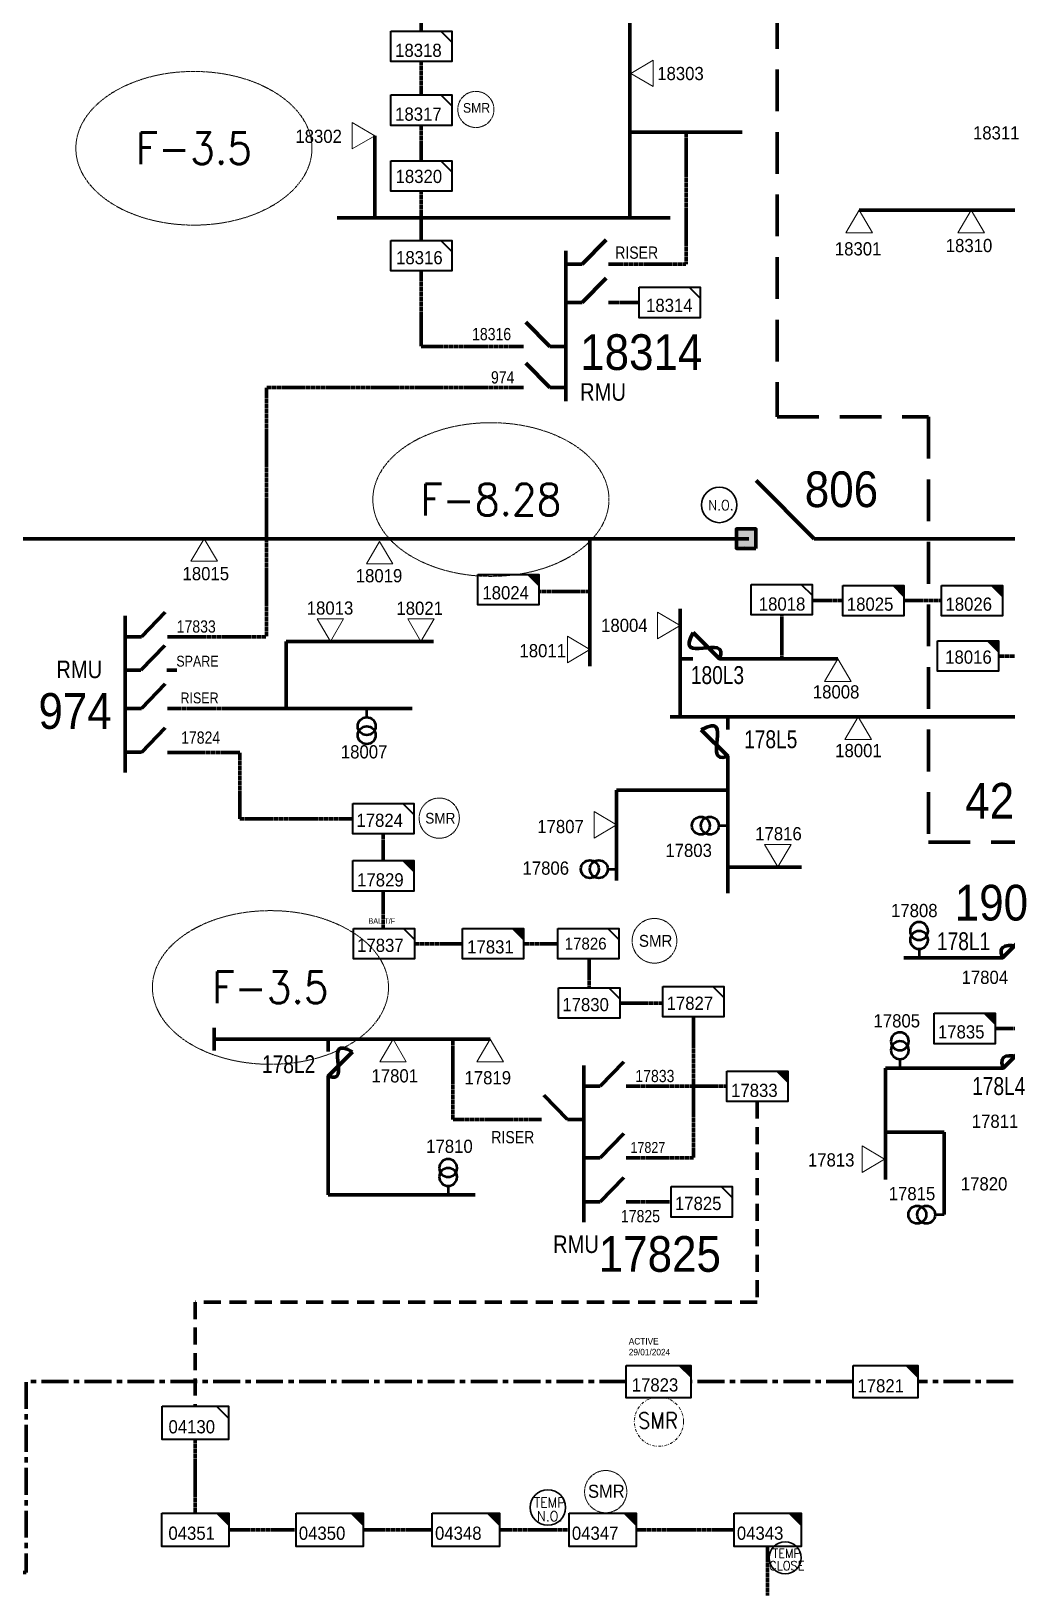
# Model space of a CAD drawing. Header units: metres. Extents: x 65984 to 144644, y -19036 to 23726.
# Drawn here: x 119190.9 to 119463.8, y 21508 to 21943.9 of the extents above; entities that cross this region are included whole.
import ezdxf
from ezdxf.enums import TextEntityAlignment as Align

# ---------------------------------------------------------------- set-up
doc = ezdxf.new("R2010")
doc.units = ezdxf.units.M
doc.header["$MEASUREMENT"] = 0
for name, pattern in [('( Center )', [2, 1.25, -0.25, 0.25, -0.25]), ('DGN Style 3', [0.013877, 0, -0.013877]), ('DGN Style 4', [1.6, 0.8, -0.4, 0, -0.4]), ('HIDDEN2', [2381.25, 1587.5, -793.75])]:
    doc.linetypes.add(name, pattern=pattern)
doc.layers.get('0').update_dxf_attribs({"color": 95, "lineweight": 40})
for name, color, linetype, lineweight in [('ABS', 7, 'Continuous', 40), ('ABS NUMBER', 112, 'Continuous', 30), ('d_eos', 111, 'Continuous', 40), ('d_eos no', 121, 'Continuous', 40), ('d_fco', 5, 'Continuous', 40), ('d_fco text', 95, 'Continuous', 40), ('d_oh branch', 94, 'Continuous', 40), ('d_switch', 95, 'Continuous', 40), ('d_tf', 1, 'Continuous', 40), ('d_tf no', 6, 'Continuous', 40), ('d_tf_200', 1, 'Continuous', 40), ('d_ug cable', 95, 'Continuous', 40), ('d_ug main line', 95, 'Continuous', 40), ('d_unit sub', 7, 'Continuous', 40), ('FDR  1  05', 172, 'Continuous', 40), ('FDR  1  16', 234, 'Continuous', 40), ('fedr no', 95, 'Continuous', 40), ('Level 37', 7, 'Continuous', 0), ('O H MAIN FEEDER', 4, 'Continuous', 100), ('SW N O', 114, 'Continuous', 30)]:
    doc.layers.add(name, color=color, linetype=linetype, lineweight=lineweight)
doc.styles.add('NASKHF', font='naskhf.shx', dxfattribs={"height": 8})
doc.styles.add('Style-Arial', font='arial.ttf')
doc.styles.add('Style-ENGINEERING', font='ENGINEERING.shx')
doc.styles.add('Style-msdefault', font='msdefault.shx')
doc.styles.add('Style-simplex', font='simplex.shx')
doc.styles.add('Style-STANDARD', font='STANDARD.shx')

# ---------------------------------------------------------------- blocks, each defined once
blk = doc.blocks.new('TF_8')
at = {"color": 0, "linetype": 'ByBlock', "lineweight": -2}
blk.add_line((6.3, 4.95), (9.9, 1.35), dxfattribs=at)
blk.add_3dface([(-10.1, 4.95), (9.9, 4.95), (9.9, -5.05), (-10.1, -5.05)], dxfattribs=at)
blk = doc.blocks.new('TFU_51')
at = {"layer": 'd_tf_200', "color": 21, "linetype": 'Continuous', "lineweight": 53}
blk.add_line((0, 10), (0, 0), dxfattribs=at)
for centre in [(0, 30), (0, 20)]:
    blk.add_circle(centre, 10, dxfattribs=at)
blk = doc.blocks.new('TFU_19')
at = {"layer": 'd_tf_200', "color": 3, "linetype": 'Continuous', "lineweight": 53}
blk.add_line((0, 10), (0, 0), dxfattribs=at)
for centre in [(0, 30), (0, 20)]:
    blk.add_circle(centre, 10, dxfattribs=at)
blk = doc.blocks.new('TFU_52')
at = {"layer": 'd_tf_200', "color": 111, "linetype": 'Continuous', "lineweight": 53}
blk.add_line((0, 10), (0, 0), dxfattribs=at)
at = {"layer": 'd_tf_200', "color": 111, "linetype": 'Continuous', "lineweight": 53, "extrusion": (0, 0, -1)}
for centre in [(0, 30), (0, 20)]:
    blk.add_circle(centre, 10, dxfattribs=at)
blk = doc.blocks.new('exist.us-1000kva')
at = {"color": 0, "linetype": 'ByBlock', "lineweight": -2, "flags": 128}
blk.add_lwpolyline([(39.99, 12.92), (32.8, 20), (40, 20)], close=True, dxfattribs=at)
at = {"color": 0, "linetype": 'ByBlock', "lineweight": -2, "extrusion": (0, 0, -1)}
blk.add_solid([(-39.99, 12.92), (-32.8, 20), (-40, 20)], dxfattribs=at)
at = {"color": 0, "linetype": 'ByBlock', "lineweight": -2, "xscale": 2, "yscale": 2}
blk.add_blockref('TF_8', (20.2, 10.1), dxfattribs=at)
blk = doc.blocks.new('*U768')
at = {"layer": 'd_fco', "color": 21, "linetype": 'Continuous', "lineweight": 100}
blk.add_line((-4.6, 4.21), (-10.13, 4.21), dxfattribs=at)
at = {"layer": 'd_fco', "color": 21, "linetype": 'Continuous', "lineweight": 100, "extrusion": (0, 0, -1), "flags": 128}
blk.add_lwpolyline([(-13.02, 4.21), (-7.07, 4.21), (4.4, -7.26)], dxfattribs=at)
at = {"layer": 'd_fco', "color": 21, "linetype": 'Continuous', "lineweight": 100}
blk.add_open_spline([(-4.4, -7.26), (-13, 7.69), (11.58, -7.67), (7.07, 4.21)], degree=3, dxfattribs=at)
blk = doc.blocks.new('*U769')
at = {"layer": 'd_fco', "color": 111, "linetype": 'Continuous', "lineweight": 100}
blk.add_line((-4.6, 4.21), (-10.13, 4.21), dxfattribs=at)
at = {"layer": 'd_fco', "color": 111, "linetype": 'Continuous', "lineweight": 100, "extrusion": (0, 0, -1), "flags": 128}
blk.add_lwpolyline([(-13.02, 4.21), (-7.07, 4.21), (4.4, -7.26)], dxfattribs=at)
at = {"layer": 'd_fco', "color": 111, "linetype": 'Continuous', "lineweight": 100}
blk.add_open_spline([(-4.4, -7.26), (-13, 7.69), (11.58, -7.67), (7.07, 4.21)], degree=3, dxfattribs=at)
blk = doc.blocks.new('*U706')
at = {"layer": 'd_fco', "color": 3, "linetype": 'Continuous', "lineweight": 100}
blk.add_line((-4.6, 4.21), (-10.13, 4.21), dxfattribs=at)
at = {"layer": 'd_fco', "color": 3, "linetype": 'Continuous', "lineweight": 100, "flags": 128}
blk.add_lwpolyline([(13.02, 4.21), (7.07, 4.21), (-4.4, -7.26)], dxfattribs=at)
at = {"layer": 'd_fco', "color": 3, "linetype": 'Continuous', "lineweight": 100}
blk.add_open_spline([(-4.4, -7.26), (-13, 7.69), (11.58, -7.67), (7.07, 4.21)], degree=3, dxfattribs=at)
blk = doc.blocks.new('ABS2_1_1')
at = {"color": 0, "linetype": 'ByBlock', "lineweight": -2, "ltscale": 500}
for q in [(-29900, 43500), (0, 0)]:
    blk.add_line((0, 13600), q, dxfattribs=at)
at = {"color": 0, "linetype": 'ByBlock', "lineweight": -2, "ltscale": 500, "flags": 128}
for points in [[(5000, 43600), (-5000, 43600), (-5000, 53600), (5000, 53600)], [(3791, 49653), (3791, 49653), (3791, 49653)]]:
    blk.add_lwpolyline(points, close=True, dxfattribs=at)
at = {"color": 0, "linetype": 'ByBlock', "lineweight": -2, "ltscale": 500}
for points in [[(5000, 43600), (-5000, 43600), (5000, 53600), (-5000, 53600)], [(3791, 49653), (3791, 49653), (3791, 49653)]]:
    blk.add_solid(points, dxfattribs=at)
blk = doc.blocks.new('*U965')
at = {"layer": 'SW N O', "color": 3, "ltscale": 0.426762}
blk.add_circle((0, 0), 16.8, dxfattribs=at)
at = {"layer": 'SW N O', "color": 3, "style": 'Style-STANDARD'}
blk.add_text('N.O.', height=9.6, dxfattribs=at).set_placement((1.7, -0.2), align=Align.MIDDLE_CENTER)
blk = doc.blocks.new('*U1767')
at = {"layer": 'FDR  1  05', "color": 2, "linetype": 'Continuous', "lineweight": 40, "flags": 128}
blk.add_lwpolyline([(8.53, 4.26), (8.53, 1.19), (5.45, 4.26)], dxfattribs=at)
blk.add_lwpolyline([(5.45, 4.26), (8.53, 4.26), (8.53, 1.19)], close=True, dxfattribs=at)
at = {"layer": 'FDR  1  05', "color": 2, "linetype": 'Continuous', "lineweight": 40, "xscale": 0.8535245333131425, "yscale": 0.8535245333131425, "zscale": 0.4267622666565712, "rotation": 359.9999999999999}
blk.add_blockref('TF_8', (0.08, 0.04), dxfattribs=at)
blk = doc.blocks.new('TRA1_266')
at = {"layer": 'd_tf', "color": 21, "linetype": 'Continuous', "lineweight": 0, "ltscale": 0.000236361, "flags": 128}
blk.add_lwpolyline([(10, -17), (0, 0), (-10, -17)], close=True, dxfattribs=at)
blk = doc.blocks.new('TRA1_265')
at = {"layer": 'd_tf', "color": 21, "linetype": 'Continuous', "lineweight": 0, "ltscale": 0.000236361, "xscale": 1.000046566207833, "yscale": 1.000046566207833, "zscale": 1.000046566207833, "rotation": 180}
blk.add_blockref('TRA1_266', (0, 0), dxfattribs=at)
blk = doc.blocks.new('TRA1_268')
at = {"layer": 'd_tf', "color": 111, "linetype": 'Continuous', "lineweight": 0, "ltscale": 0.000236361, "flags": 128}
blk.add_lwpolyline([(10, -17), (0, 0), (-10, -17)], close=True, dxfattribs=at)
blk = doc.blocks.new('TRA1_267')
at = {"layer": 'd_tf', "color": 111, "linetype": 'Continuous', "lineweight": 0, "ltscale": 0.000236361, "xscale": 1.000046566207833, "yscale": 1.000046566207833, "zscale": 1.000046566207833, "rotation": 180}
blk.add_blockref('TRA1_268', (0, 0), dxfattribs=at)
blk = doc.blocks.new('TRA1_270')
at = {"layer": 'd_tf', "color": 17, "linetype": 'Continuous', "lineweight": 0, "ltscale": 0.000236361, "flags": 128}
blk.add_lwpolyline([(10, -17), (0, 0), (-10, -17)], close=True, dxfattribs=at)
blk = doc.blocks.new('TRA1_269')
at = {"layer": 'd_tf', "color": 17, "linetype": 'Continuous', "lineweight": 0, "ltscale": 0.000236361, "xscale": 1.000046566207833, "yscale": 1.000046566207833, "zscale": 1.000046566207833, "rotation": 180}
blk.add_blockref('TRA1_270', (0, 0), dxfattribs=at)
blk = doc.blocks.new('TRA1_272')
at = {"layer": 'd_tf', "color": 3, "linetype": 'Continuous', "lineweight": 0, "ltscale": 0.000236361, "extrusion": (0, 0, -1), "flags": 128}
blk.add_lwpolyline([(-10, -17), (0, 0), (10, -17)], close=True, dxfattribs=at)
blk = doc.blocks.new('TRA1_271')
at = {"layer": 'd_tf', "color": 3, "linetype": 'Continuous', "lineweight": 0, "ltscale": 0.000236361, "xscale": 1.000046566207833, "yscale": 1.000046566207833, "zscale": 1.000046566207833, "rotation": 180}
blk.add_blockref('TRA1_272', (0, 0), dxfattribs=at)
blk = doc.blocks.new('*U2069')
at = {"layer": 'FDR  1  05', "color": 21, "linetype": 'Continuous', "lineweight": 40, "flags": 128}
blk.add_lwpolyline([(8.53, 4.26), (8.53, 1.19), (5.45, 4.26)], dxfattribs=at)
blk.add_lwpolyline([(5.45, 4.26), (8.53, 4.26), (8.53, 1.19)], close=True, dxfattribs=at)
at = {"layer": 'FDR  1  05', "color": 21, "linetype": 'Continuous', "lineweight": 40, "xscale": 0.8535245333131425, "yscale": 0.8535245333131425, "zscale": 0.4267622666565712, "rotation": 359.9999999999999}
blk.add_blockref('TF_8', (0.08, 0.04), dxfattribs=at)
blk = doc.blocks.new('*U3596')
at = {"layer": 'SW N O', "color": 1, "ltscale": 0.426762}
blk.add_circle((0, 0), 16.8, dxfattribs=at)
at = {"layer": 'SW N O', "color": 1, "insert": (1.7, -1.8), "char_height": 9.6, "attachment_point": 5, "line_spacing_factor": 0.812622, "style": 'Style-STANDARD'}
blk.add_mtext('TEMP\\PCLOSE', dxfattribs=at)
blk = doc.blocks.new('*U3597')
at = {"layer": 'SW N O', "color": 3, "ltscale": 0.426762}
blk.add_circle((0, 0), 16.8, dxfattribs=at)
at = {"layer": 'SW N O', "color": 3, "insert": (1.7, -1.8), "char_height": 9.6, "attachment_point": 5, "line_spacing_factor": 0.812622, "style": 'Style-STANDARD'}
blk.add_mtext('TEMP\\PN.O.', dxfattribs=at)

msp = doc.modelspace()

# ---------------------------------------------------------------- linework, layer by layer
at = {"layer": 'd_eos', "color": 7, "linetype": 'Continuous', "lineweight": 211, "ltscale": 0.625574}
for p, q in [((119345.08, 21878.62), (119351.74, 21885.48)), ((119340.53, 21840.32), (119340.53, 21882.38)), ((119340.53, 21878.62), (119345.08, 21878.62)), ((119352.38, 21878.62), (119355.15, 21878.62)), ((119345.08, 21867.92), (119351.74, 21874.78)), ((119340.53, 21867.92), (119345.08, 21867.92)), ((119352.38, 21867.92), (119355.15, 21867.92)), ((119335.97, 21855.61), (119329.31, 21862.48)), ((119328.67, 21855.61), (119325.91, 21855.61)), ((119340.53, 21855.62), (119335.97, 21855.62)), ((119335.97, 21844.11), (119329.31, 21850.98)), ((119328.68, 21844.11), (119325.91, 21844.11)), ((119340.53, 21844.11), (119335.97, 21844.11)), ((119217.22, 21736.43), (119217.22, 21780.27)), ((119221.77, 21774.4), (119228.43, 21781.27)), ((119217.22, 21774.4), (119221.77, 21774.4)), ((119221.63, 21765.08), (119228.29, 21771.94)), ((119229.07, 21774.4), (119231.84, 21774.4)), ((119217.08, 21765.08), (119221.63, 21765.08)), ((119228.93, 21765.08), (119231.7, 21765.08)), ((119221.77, 21754.38), (119228.43, 21761.24)), ((119217.22, 21754.38), (119221.77, 21754.38)), ((119231.83, 21754.38), (119229.06, 21754.38)), ((119221.77, 21742.07), (119228.43, 21748.94)), ((119217.22, 21742.08), (119221.77, 21742.08)), ((119229.07, 21742.07), (119231.84, 21742.07)), ((119345.51, 21610.65), (119345.51, 21654.49)), ((119350.07, 21648.62), (119356.73, 21655.49)), ((119340.96, 21639.3), (119334.3, 21646.16)), ((119345.51, 21648.62), (119350.07, 21648.62)), ((119357.37, 21648.62), (119360.13, 21648.62)), ((119333.66, 21639.3), (119330.89, 21639.3)), ((119345.51, 21639.3), (119340.96, 21639.3)), ((119350.07, 21628.6), (119356.73, 21635.46)), ((119345.51, 21628.6), (119350.07, 21628.6)), ((119360.13, 21628.6), (119357.36, 21628.6)), ((119350.07, 21616.29), (119356.73, 21623.15)), ((119345.51, 21616.3), (119350.07, 21616.3)), ((119357.37, 21616.29), (119360.13, 21616.29))]:
    msp.add_line(p, q, dxfattribs=at)
at = {"layer": 'd_oh branch', "color": 21, "linetype": 'Continuous', "lineweight": 100}
for p, q in [((119358.42, 21974.08), (119358.42, 21891.63)), ((119287.04, 21914.6), (119287.04, 21891.63)), ((119389.84, 21915.58), (119358.42, 21915.58)), ((119276.49, 21891.63), (119369.69, 21891.63)), ((119262.25, 21773.11), (119303.43, 21773.11)), ((119262.25, 21754.38), (119262.25, 21773.11)), ((119244.72, 21754.38), (119297.53, 21754.38)), ((119242.09, 21658.61), (119242.09, 21664.95)), ((119242.09, 21661.78), (119319.32, 21661.78)), ((119274, 21648.76), (119274, 21618.26)), ((119274, 21618.26), (119315.12, 21618.26))]:
    msp.add_line(p, q, dxfattribs=at)
at = {"layer": 'd_oh branch', "color": 111, "linetype": 'Continuous', "lineweight": 100}
for p, q in [((119453.84, 21893.73), (119422.54, 21893.73)), ((119453.84, 21893.73), (119474.84, 21893.73)), ((119372.44, 21782.27), (119372.44, 21752.04)), ((119386.76, 21768.22), (119416.55, 21768.22)), ((119369.63, 21752.04), (119474.84, 21752.04)), ((119385.76, 21739.92), (119385.76, 21702.71)), ((119354.7, 21731.46), (119385.76, 21731.46)), ((119354.7, 21731.46), (119354.7, 21706.24)), ((119406.44, 21709.98), (119385.76, 21709.98))]:
    msp.add_line(p, q, dxfattribs=at)
at = {"layer": 'd_oh branch', "color": 17, "linetype": 'Continuous', "lineweight": 100}
msp.add_line((119347.23, 21766.18), (119347.23, 21802), dxfattribs=at)
at = {"layer": 'd_oh branch', "color": 3, "linetype": 'Continuous', "lineweight": 100}
for p, q in [((119435.03, 21684.57), (119461.16, 21684.57)), ((119429.92, 21653.72), (119458.64, 21653.72)), ((119429.92, 21622.56), (119429.92, 21653.72)), ((119429.92, 21635.77), (119446.29, 21635.77)), ((119446.29, 21612.71), (119446.29, 21635.77))]:
    msp.add_line(p, q, dxfattribs=at)
at = {"layer": 'd_ug cable', "color": 21, "linetype": 'DGN Style 3', "lineweight": 100}
for p, q in [((119300.06, 21943.86), (119300.06, 21954.1)), ((119300.06, 21926.01), (119300.06, 21935.33)), ((119300.06, 21907.62), (119300.06, 21917.48)), ((119300.06, 21885.3), (119300.06, 21899.08)), ((119355.15, 21867.92), (119360.98, 21867.92)), ((119289.42, 21719.23), (119289.42, 21711.79)), ((119289.42, 21703.25), (119289.42, 21692.78)), ((119328.68, 21688.51), (119338.24, 21688.51)), ((119347.01, 21676.19), (119347.01, 21684.25)), ((119360.13, 21616.29), (119369.98, 21616.29)), ((119246.24, 21524.53), (119265.02, 21524.53)), ((119283.8, 21524.53), (119303.13, 21524.53)), ((119321.91, 21524.53), (119341.41, 21524.53)), ((119360.19, 21524.53), (119387.54, 21524.53))]:
    msp.add_line(p, q, dxfattribs=at)
at = {"layer": 'd_ug cable', "color": 17, "linetype": 'DGN Style 3', "lineweight": 100}
msp.add_line((119332.93, 21787.08), (119347.23, 21787.08), dxfattribs=at)
at = {"layer": 'd_ug cable', "color": 111, "linetype": 'DGN Style 3', "lineweight": 100}
for p, q in [((119409.43, 21784.51), (119418, 21784.51)), ((119435.07, 21784.51), (119445.59, 21784.51)), ((119400.89, 21780.32), (119400.89, 21768.22))]:
    msp.add_line(p, q, dxfattribs=at)
at = {"layer": 'd_ug cable', "color": 3, "linetype": 'DGN Style 3', "lineweight": 100}
msp.add_line((119460.55, 21664.82), (119474.7, 21664.82), dxfattribs=at)
at = {"layer": 'd_ug cable', "color": 6, "linetype": 'DGN Style 3', "lineweight": 100}
msp.add_line((119396.93, 21519.83), (119396.93, 21506.05), dxfattribs=at)
at = {"layer": 'd_ug cable', "color": 21, "linetype": 'DGN Style 3', "lineweight": 100, "flags": 128}
for points in [[(119354.37, 21878.62), (119374.13, 21878.62), (119374.13, 21915.58)], [(119325.91, 21855.61), (119300.06, 21855.61), (119300.06, 21876.77)], [(119325.91, 21844.11), (119256.79, 21844.11), (119256.79, 21774.4), (119231.84, 21774.4)], [(119230.93, 21754.38), (119244.72, 21754.38)], [(119231.84, 21742.07), (119249.31, 21742.07), (119249.31, 21723.49), (119280.88, 21723.49)], [(119311.61, 21688.51), (119298.15, 21688.51)], [(119367.65, 21671.92), (119355.55, 21671.92)], [(119360.13, 21628.6), (119376.18, 21628.6), (119376.18, 21668.04)], [(119330.89, 21639.3), (119308.88, 21639.3), (119308.88, 21661.78)], [(119360.13, 21648.62), (119385.49, 21648.62)], [(119236.85, 21549.83), (119236.85, 21529.22)]]:
    msp.add_lwpolyline(points, dxfattribs=at)
at = {"layer": 'd_ug cable', "color": 111, "linetype": 'DGN Style 3', "lineweight": 100, "flags": 128}
msp.add_lwpolyline([(119461.54, 21769.01), (119474.84, 21769.01)], dxfattribs=at)
at = {"layer": 'd_ug cable', "color": 21, "linetype": 'HIDDEN2', "lineweight": 158, "ltscale": 0.003}
msp.add_lwpolyline([(119394.03, 21644.35), (119394.03, 21588.27), (119236.85, 21588.27), (119236.85, 21559.11)], dxfattribs=at)
at = {"layer": 'd_ug cable', "color": 2, "linetype": 'DGN Style 3', "lineweight": 13}
for centre, radius in [((119315.32, 21921.95), 5.06), ((119305.08, 21723.65), 5.63), ((119365.28, 21689.34), 6.25), ((119351.64, 21535.21), 5.91)]:
    msp.add_circle(centre, radius, dxfattribs=at)
at = {"layer": 'd_ug cable', "color": 2, "linetype": 'DGN Style 4', "lineweight": 13}
msp.add_circle((119366.53, 21554.79), 6.9, dxfattribs=at)
at = {"layer": 'd_ug main line', "color": 3, "linetype": 'HIDDEN2', "lineweight": 140, "ltscale": 0.00735}
msp.add_lwpolyline([(118906.23, 22084.8), (118906.23, 22038.14), (119399.59, 22038.14), (119399.59, 21835.93), (119441.95, 21835.93), (119441.95, 21716.98), (119474.84, 21716.98)], dxfattribs=at)
at = {"layer": 'FDR  1  16', "color": 30, "linetype": '( Center )', "lineweight": 140, "ltscale": 6, "flags": 128}
for points in [[(119742.91, 21588.71), (119742.91, 21566.01), (119438.95, 21566.01)], [(119357.37, 21566.02), (119189.53, 21566.02), (119189.53, 21512.6), (118961.41, 21512.6), (118961.41, 21569.54), (118916.56, 21569.54)], [(119420.83, 21566.02), (119375.49, 21566.02)]]:
    msp.add_lwpolyline(points, dxfattribs=at)
at = {"layer": 'fedr no', "color": 82, "linetype": 'DGN Style 3', "lineweight": 13, "true_color": 0x1dc70e}
for centre in [(119236.46, 21911.09), (119319.53, 21812.81), (119257.87, 21676.28)]:
    msp.add_ellipse(centre, major_axis=(33.02, 0), ratio=0.651175, dxfattribs=at)
at = {"layer": 'O H MAIN FEEDER', "color": 17, "lineweight": 211, "ltscale": 30}
msp.add_line((119391.66, 21801.84), (119067.77, 21801.84), dxfattribs=at)
at = {"layer": 'O H MAIN FEEDER', "color": 13, "lineweight": 211, "ltscale": 0.000258801}
msp.add_line((120583.76, 21801.84), (119417.39, 21801.84), dxfattribs=at)

# ---------------------------------------------------------------- block references
at = {"layer": 'ABS', "color": 7, "linetype": 'Continuous', "lineweight": 211, "ltscale": 0.812883, "xscale": 0.0005446322480400586, "yscale": -0.000544632248040059, "zscale": 0.000360672857092237, "rotation": 270.0000071993246}
msp.add_blockref('ABS2_1_1', (119417.39, 21801.84), dxfattribs=at)
at = {"layer": 'd_fco', "color": 111, "linetype": 'Continuous', "lineweight": 100, "extrusion": (0, 0, -1), "xscale": 0.643435356248278, "yscale": 0.643435356248278, "zscale": 0.643435356248278, "rotation": 180.0000000006002}
msp.add_blockref('*U769', (-119378.96, 21770.96), dxfattribs=at)
at = {"layer": 'd_fco', "color": 111, "linetype": 'Continuous', "lineweight": 100, "xscale": 0.643435356248278, "yscale": 0.643435356248278, "zscale": 0.643435356248278, "rotation": 270.0000000006002}
msp.add_blockref('*U769', (119383.05, 21745.52), dxfattribs=at)
at = {"layer": 'd_fco', "color": 3, "linetype": 'Continuous', "lineweight": 100, "xscale": 0.7, "yscale": 0.7, "zscale": 0.7, "rotation": 180.0000000006002}
for p in [(119467.55, 21687.51), (119467.75, 21656.67)]:
    msp.add_blockref('*U706', p, dxfattribs=at)
at = {"layer": 'd_fco', "color": 21, "linetype": 'Continuous', "lineweight": 100, "extrusion": (0, 0, -1), "xscale": 0.59458164314392, "yscale": 0.59458164314392, "zscale": 0.59458164314392, "rotation": 270.0000000006001}
msp.add_blockref('*U768', (-119276.5, 21655.65), dxfattribs=at)
at = {"layer": 'd_tf', "color": 21, "linetype": 'Continuous', "lineweight": 0, "ltscale": 0.000236361, "xscale": 0.37, "yscale": 0.37, "zscale": 0.37}
for p, rotation in [((119358.65, 21932.05), 269.9999999999999), ((119292.16, 21661.78), 180), ((119319.33, 21661.78), 180)]:
    msp.add_blockref('TRA1_265', p, dxfattribs=dict(at, rotation=rotation))
at = {"layer": 'd_tf', "color": 21, "linetype": 'Continuous', "lineweight": 0, "ltscale": 0.000236361, "extrusion": (0, 0, -1), "xscale": 0.37, "yscale": 0.37, "zscale": 0.37}
for p, rotation in [((-119287.03, 21914.6), 269.9999999999999), ((-119274.62, 21773.11), 359.9999999999999), ((-119299.95, 21773.11), 359.9999999999999)]:
    msp.add_blockref('TRA1_265', p, dxfattribs=dict(at, rotation=rotation))
at = {"layer": 'd_tf', "color": 111, "linetype": 'Continuous', "lineweight": 0, "ltscale": 0.000236361, "xscale": 0.37, "yscale": 0.37, "zscale": 0.37}
for p, rotation in [((119422.55, 21893.73), 180), ((119453.85, 21893.73), 180), ((119399.78, 21709.99), 359.9999999999999)]:
    msp.add_blockref('TRA1_267', p, dxfattribs=dict(at, rotation=rotation))
at = {"layer": 'd_tf', "color": 17, "linetype": 'Continuous', "lineweight": 0, "ltscale": 0.000236361, "xscale": 0.37, "yscale": 0.37, "zscale": 0.37, "rotation": 180}
for p in [(119239.33, 21801.84), (119288.39, 21801.11)]:
    msp.add_blockref('TRA1_269', p, dxfattribs=at)
at = {"layer": 'd_tf', "color": 111, "linetype": 'Continuous', "lineweight": 0, "ltscale": 0.000236361, "extrusion": (0, 0, -1), "xscale": 0.37, "yscale": 0.37, "zscale": 0.37}
for p, rotation in [((-119372.43, 21777.56), 269.9999999999999), ((-119416.58, 21768.21), 180), ((-119422.27, 21751.96), 180), ((-119354.69, 21721.79), 269.9999999999999)]:
    msp.add_blockref('TRA1_267', p, dxfattribs=dict(at, rotation=rotation))
at = {"layer": 'd_tf', "color": 17, "linetype": 'Continuous', "lineweight": 0, "ltscale": 0.000236361, "extrusion": (0, 0, -1), "xscale": 0.37, "yscale": 0.37, "zscale": 0.37, "rotation": 269.9999999999999}
msp.add_blockref('TRA1_269', (-119347.22, 21770.84), dxfattribs=at)
at = {"layer": 'd_tf', "color": 3, "linetype": 'Continuous', "lineweight": 0, "ltscale": 0.000236361, "xscale": 0.37, "yscale": 0.37, "zscale": 0.37, "rotation": 89.99999999999997}
msp.add_blockref('TRA1_271', (119429.66, 21628.23), dxfattribs=at)
at = {"layer": 'd_tf_200', "color": 21, "linetype": 'Continuous', "lineweight": 53, "xscale": 0.25, "yscale": 0.25, "zscale": 0.25, "rotation": 179.9999999999999}
msp.add_blockref('TFU_51', (119284.79, 21754.38), dxfattribs=at)
at = {"layer": 'd_tf_200', "color": 111, "linetype": 'Continuous', "lineweight": 53, "extrusion": (0, 0, -1), "xscale": 0.25, "yscale": 0.25, "zscale": 0.25, "rotation": 269.9999999999999}
for p in [(-119385.76, 21721.57), (-119354.7, 21709.4)]:
    msp.add_blockref('TFU_52', p, dxfattribs=at)
at = {"layer": 'd_tf_200', "color": 3, "linetype": 'Continuous', "lineweight": 53, "extrusion": (0, 0, -1), "xscale": 0.25, "yscale": 0.25, "zscale": 0.25, "rotation": 359.9999999999999}
msp.add_blockref('TFU_19', (-119439.29, 21684.57), dxfattribs=at)
at = {"layer": 'd_tf_200', "color": 3, "linetype": 'Continuous', "lineweight": 53, "extrusion": (0, 0, -1), "xscale": 0.25, "yscale": 0.25, "zscale": 0.25}
msp.add_blockref('TFU_19', (-119433.92, 21653.72), dxfattribs=at)
at = {"layer": 'd_tf_200', "color": 21, "linetype": 'Continuous', "lineweight": 53, "extrusion": (0, 0, -1), "xscale": 0.25, "yscale": 0.25, "zscale": 0.25, "rotation": 359.9999999999999}
msp.add_blockref('TFU_51', (-119307.58, 21618.26), dxfattribs=at)
at = {"layer": 'd_tf_200', "color": 3, "linetype": 'Continuous', "lineweight": 53, "xscale": 0.25, "yscale": 0.25, "zscale": 0.25, "rotation": 89.99999999999994}
msp.add_blockref('TFU_19', (119446.29, 21612.71), dxfattribs=at)
at = {"layer": 'd_unit sub', "color": 21, "linetype": 'Continuous', "lineweight": 40, "xscale": 0.9287120526246042, "yscale": 0.9287120526246042, "zscale": 0.4267622666565712, "rotation": 359.9999999999999}
msp.add_blockref('TF_8', (119236.94, 21554.52), dxfattribs=at)
at = {"layer": 'FDR  1  05', "color": 21, "linetype": 'Continuous', "lineweight": 40}
for p in [(119300.07, 21939.6), (119300.07, 21903.35)]:
    msp.add_blockref('*U2069', p, dxfattribs=at)
at = {"layer": 'FDR  1  05', "color": 2, "linetype": 'Continuous', "lineweight": 40}
msp.add_blockref('*U1767', (119300.07, 21921.75), dxfattribs=at)
at = {"layer": 'FDR  1  05', "color": 21, "linetype": 'Continuous', "lineweight": 40, "zscale": 0.4267622666565712, "rotation": 359.9999999999999}
for name, p, xscale, yscale in [('TF_8', (119300.15, 21881.08), 0.8535245333131425, 0.8535245333131425), ('TF_8', (119369.6, 21867.96), 0.8535245333131425, 0.8535245333131425), ('exist.us-1000kva', (119280.88, 21703.25), 0.4267622666565712, 0.4267622666565712), ('TF_8', (119289.7, 21688.56), 0.8535245333131425, 0.8535245333131425), ('exist.us-1000kva', (119311.61, 21684.25), 0.4267622666565712, 0.4267622666565712), ('TF_8', (119347.1, 21671.96), 0.8535245333131425, 0.8535245333131425), ('TF_8', (119376.27, 21672.35), 0.8535245333131425, 0.8535245333131425), ('exist.us-1000kva', (119385.49, 21644.35), 0.4267622666565712, 0.4267622666565712), ('TF_8', (119378.6, 21616.33), 0.8535245333131425, 0.8535245333131425), ('exist.us-1000kva', (119227.46, 21519.83), 0.4695485481274629, 0.4695485481274629), ('exist.us-1000kva', (119265.02, 21519.83), 0.4695485481274629, 0.4695485481274629), ('exist.us-1000kva', (119303.13, 21519.83), 0.4695485481274629, 0.4695485481274629), ('exist.us-1000kva', (119341.41, 21519.83), 0.4695485481274629, 0.4695485481274629), ('exist.us-1000kva', (119387.54, 21519.83), 0.4695485481274629, 0.4695485481274629)]:
    msp.add_blockref(name, p, dxfattribs=dict(at, xscale=xscale, yscale=yscale))
at = {"layer": 'FDR  1  05', "color": 17, "linetype": 'Continuous', "lineweight": 40, "xscale": 0.4267622666565712, "yscale": 0.4267622666565712, "zscale": 0.4267622666565712, "rotation": 359.9999999999999}
msp.add_blockref('exist.us-1000kva', (119315.86, 21783.33), dxfattribs=at)
at = {"layer": 'FDR  1  05', "color": 111, "linetype": 'Continuous', "lineweight": 40, "zscale": 0.4267622666565712, "rotation": 359.9999999999999}
for name, p, xscale, yscale in [('TF_8', (119400.98, 21784.85), 0.8535245333131425, 0.8535245333131425), ('exist.us-1000kva', (119418, 21780.23), 0.4267622666565712, 0.4267622666565712), ('exist.us-1000kva', (119445.59, 21780.23), 0.4267622666565712, 0.4267622666565712), ('exist.us-1000kva', (119444.47, 21764.74), 0.4267622666565712, 0.4267622666565712)]:
    msp.add_blockref(name, p, dxfattribs=dict(at, xscale=xscale, yscale=yscale))
at = {"layer": 'FDR  1  05', "color": 2, "linetype": 'Continuous', "lineweight": 40, "xscale": 0.8535245333131425, "yscale": 0.8535245333131425, "zscale": 0.4267622666565712, "rotation": 359.9999999999999}
for p in [(119289.51, 21723.54), (119346.87, 21688.56)]:
    msp.add_blockref('TF_8', p, dxfattribs=at)
at = {"layer": 'FDR  1  05', "color": 3, "linetype": 'Continuous', "lineweight": 40, "xscale": 0.4267622666565712, "yscale": 0.4267622666565712, "zscale": 0.4267622666565712, "rotation": 359.9999999999999}
msp.add_blockref('exist.us-1000kva', (119443.47, 21660.55), dxfattribs=at)
at = {"layer": 'FDR  1  05', "color": 131, "linetype": 'Continuous', "lineweight": 40, "xscale": 0.4530857696254417, "yscale": 0.4530857696254417, "zscale": 0.4267622666565712, "rotation": 359.9999999999999}
msp.add_blockref('exist.us-1000kva', (119357.37, 21561.49), dxfattribs=at)
at = {"layer": 'FDR  1  05', "color": 30, "linetype": 'Continuous', "lineweight": 40, "xscale": 0.4530857696254417, "yscale": 0.4530857696254417, "zscale": 0.4267622666565712, "rotation": 359.9999999999999}
msp.add_blockref('exist.us-1000kva', (119420.83, 21561.48), dxfattribs=at)
at = {"layer": 'SW N O', "color": 3, "xscale": 0.2950694635422144, "yscale": 0.2950694635422144, "zscale": 0.2950694635422144}
for name, p in [('*U965', (119383.4, 21811.29)), ('*U3597', (119335.47, 21530.77))]:
    msp.add_blockref(name, p, dxfattribs=at)
at = {"layer": 'SW N O', "color": 1, "xscale": 0.265562517187993, "yscale": 0.265562517187993, "zscale": 0.265562517187993, "rotation": 359.9999999999999}
msp.add_blockref('*U3596', (119401.84, 21516.69), dxfattribs=at)

# ---------------------------------------------------------------- texts
at = {"layer": 'ABS NUMBER', "color": 7, "lineweight": 140, "style": 'Style-Arial', "width": 0.88}
for s, p in [('806', (119427.83, 21820.68)), ('427', (119472.7, 21733.51)), ('190', (119469.78, 21705.01))]:
    msp.add_text(s, height=10, dxfattribs=at).set_placement(p, align=Align.TOP_RIGHT)
at = {"layer": 'd_eos no', "color": 7, "linetype": 'Continuous', "lineweight": 140, "style": 'Style-Arial', "width": 0.88}
for s, p in [('18314', (119344.5, 21859.05)), ('974', (119192.97, 21758.64)), ('17825', (119349.69, 21606.72))]:
    msp.add_text(s, height=10, dxfattribs=at).set_placement(p, align=Align.TOP_LEFT)
at = {"layer": 'd_fco text', "color": 111, "linetype": 'Continuous', "lineweight": 80, "style": 'Style-msdefault', "width": 0.8}
for s, p in [('180L3', (119390.34, 21761.19)), ('178L5', (119405.24, 21743.23))]:
    msp.add_text(s, height=5, dxfattribs=at).set_placement(p, align=Align.RIGHT)
at = {"layer": 'd_fco text', "color": 3, "linetype": 'Continuous', "lineweight": 80, "style": 'Style-msdefault', "width": 0.8}
for s, p in [('178L1', (119459.17, 21686.72)), ('178L4', (119469.02, 21646.19))]:
    msp.add_text(s, height=5, dxfattribs=at).set_placement(p, align=Align.RIGHT)
at = {"layer": 'd_fco text', "color": 21, "linetype": 'Continuous', "lineweight": 80, "style": 'Style-msdefault', "width": 0.8}
msp.add_text('178L2', height=5, dxfattribs=at).set_placement((119270.38, 21652.32), align=Align.RIGHT)
at = {"layer": 'd_switch', "color": 191, "linetype": 'Continuous', "lineweight": 30, "style": 'Style-ENGINEERING', "width": 0.857143}
for s, p in [('RISER', (119354.3, 21883.61)), ('17833', (119231.64, 21779)), ('17833', (119359.93, 21653.22))]:
    msp.add_text(s, height=3.43, dxfattribs=at).set_placement(p, align=Align.TOP_LEFT)
for s, height, p in [('18316', 3.43, (119325.19, 21860.81)), ('974', 3.43, (119326.11, 21848.71)), ('SPARE', 3.045, (119243.37, 21769.1)), ('RISER', 3.045, (119243.37, 21758.82)), ('17824', 3.43, (119243.81, 21747.91)), ('RISER', 3.43, (119331.66, 21636.11)), ('17827', 3.045, (119368.29, 21633.04)), ('17825', 3.43, (119366.83, 21614.01))]:
    msp.add_text(s, height=height, dxfattribs=at).set_placement(p, align=Align.TOP_RIGHT)
at = {"layer": 'd_tf no', "color": 21, "linetype": 'Continuous', "lineweight": 40, "style": 'Style-msdefault', "width": 0.945946}
for s, height, p in [('18318', 3.7, (119292.74, 21940.35)), ('18303', 3.7, (119366.05, 21933.86)), ('18302', 3.7, (119264.84, 21916.29)), ('18320', 3.7, (119292.87, 21905.07)), ('18316', 3.7, (119293.01, 21882.34)), ('18314', 3.7, (119362.93, 21868.99)), ('18013', 3.7, (119268.02, 21784.3)), ('18021', 3.7, (119293.1, 21784.24)), ('18007', 3.7, (119277.56, 21744.07)), ('17829', 3.7, (119282.11, 21708.24)), ('BAL.T/F', 1.566, (119285.25, 21695.66)), ('17837', 3.7, (119282.11, 21689.93)), ('17831', 3.7, (119312.9, 21689.49)), ('17830', 3.7, (119339.51, 21673.33)), ('17827', 3.7, (119368.68, 21673.72)), ('17801', 3.7, (119286.13, 21653.41)), ('17819', 3.7, (119312.15, 21652.88)), ('17833', 3.7, (119386.71, 21649.34)), ('17810', 3.7, (119301.43, 21633.69)), ('17825', 3.7, (119371.01, 21617.7)), ('04130', 3.7, (119229.35, 21555.21)), ('04351', 3.7, (119229.32, 21525.43)), ('04350', 3.7, (119265.8, 21525.43)), ('04348', 3.7, (119303.9, 21525.43)), ('04347', 3.7, (119342.18, 21525.43)), ('04343', 3.7, (119388.32, 21525.43))]:
    msp.add_text(s, height=height, dxfattribs=at).set_placement(p, align=Align.TOP_LEFT)
at = {"layer": 'd_tf no', "color": 1, "linetype": 'Continuous', "lineweight": 40, "style": 'Style-msdefault', "width": 0.945946}
for height, p in [(2.697, (119311.73, 21923.75)), (2.997, (119301.17, 21725.14)), (3.33, (119360.93, 21690.99)), (3.655, (119346.69, 21537.15))]:
    msp.add_text('SMR', height=height, dxfattribs=at).set_placement(p, align=Align.TOP_LEFT)
at = {"layer": 'd_tf no', "color": 2, "linetype": 'Continuous', "lineweight": 40, "style": 'Style-msdefault', "width": 0.945946}
for s, height, p in [('18317', 3.7, (119292.74, 21922.5)), ('17824', 3.7, (119281.92, 21724.91)), ('17826', 3.33, (119340.17, 21690.22))]:
    msp.add_text(s, height=height, dxfattribs=at).set_placement(p, align=Align.TOP_LEFT)
at = {"layer": 'd_tf no', "color": 111, "linetype": 'Continuous', "lineweight": 40, "style": 'Style-msdefault', "width": 0.945946}
for s, p in [('18311', (119454.37, 21917.25)), ('18301', (119415.74, 21884.81)), ('18310', (119446.76, 21885.73)), ('18018', (119394.46, 21785.42)), ('18025', (119419.09, 21785.39)), ('18026', (119446.68, 21785.39)), ('18004', (119350.35, 21779.45)), ('18016', (119446.6, 21770.57)), ('17807', (119332.5, 21723.16)), ('17816', (119393.46, 21721.16)), ('17803', (119368.33, 21716.49)), ('17806', (119328.37, 21711.53))]:
    msp.add_text(s, height=3.7, dxfattribs=at).set_placement(p, align=Align.TOP_LEFT)
at = {"layer": 'd_tf no', "color": 17, "linetype": 'Continuous', "lineweight": 40, "style": 'Style-msdefault', "width": 0.945946}
for s, p in [('18015', (119233.28, 21793.92)), ('18019', (119281.73, 21793.34)), ('18024', (119317.15, 21788.57)), ('18011', (119327.52, 21772.37))]:
    msp.add_text(s, height=3.7, dxfattribs=at).set_placement(p, align=Align.TOP_LEFT)
at = {"layer": 'd_tf no', "color": 111, "linetype": 'Continuous', "lineweight": 40, "style": 'Style-msdefault', "width": 0.945946}
for s, p in [('18008', (119409.58, 21757.14)), ('18001', (119415.83, 21740.72))]:
    msp.add_text(s, height=3.7, dxfattribs=at).set_placement(p)
at = {"layer": 'd_tf no', "color": 3, "linetype": 'Continuous', "lineweight": 40, "style": 'Style-msdefault', "width": 0.945946}
msp.add_text('17808', height=3.7, dxfattribs=at).set_placement((119431.45, 21695.96))
for s, p in [('17804', (119451.18, 21680.97)), ('17805', (119426.55, 21668.8)), ('17835', (119444.57, 21665.71)), ('17811', (119454.03, 21640.7)), ('17820', (119450.97, 21623.19)), ('17815', (119430.8, 21620.44))]:
    msp.add_text(s, height=3.7, dxfattribs=at).set_placement(p, align=Align.TOP_LEFT)
msp.add_text('17813', height=3.7, dxfattribs=at).set_placement((119421.22, 21629.88), align=Align.TOP_RIGHT)
at = {"layer": 'd_tf no', "color": 131, "linetype": 'Continuous', "lineweight": 40, "style": 'Style-msdefault', "width": 0.945946}
msp.add_text('17823', height=3.7, dxfattribs=at).set_placement((119358.92, 21566.93), align=Align.TOP_LEFT)
at = {"layer": 'd_tf no', "color": 30, "linetype": 'Continuous', "lineweight": 40, "style": 'Style-msdefault', "width": 0.945946}
msp.add_text('17821', height=3.7, dxfattribs=at).set_placement((119422.05, 21566.67), align=Align.TOP_LEFT)
at = {"layer": 'd_tf no', "color": 1, "linetype": 'Continuous', "lineweight": 13, "ltscale": 0.9, "style": 'Style-simplex', "width": 0.909091}
msp.add_text('SMR', height=4.396, dxfattribs=at).set_placement((119366.28, 21555.11), align=Align.MIDDLE_CENTER)
at = {"layer": 'd_tf no', "color": 131, "linetype": 'Continuous', "lineweight": 40, "insert": (119358.09, 21578.21), "char_height": 1.8291, "attachment_point": 1, "style": 'NASKHF'}
msp.add_mtext('\\Fmsdefault;\\H1x;\\W0.945946;ACTIVE\\P29/01/2024', dxfattribs=at)
at = {"layer": 'fedr no', "color": 6, "linetype": 'Continuous', "lineweight": 40, "char_height": 8.852, "attachment_point": 5, "style": 'Style-STANDARD'}
for s, insert in [('F-3.5', (119236.46, 21911.09)), ('F-8.28', (119319.53, 21812.81)), ('F-3.5', (119257.87, 21676.28))]:
    msp.add_mtext(s, dxfattribs=dict(at, insert=insert))
at = {"layer": 'Level 37', "color": 7, "linetype": 'Continuous', "lineweight": 100, "style": 'Style-msdefault', "width": 0.86}
for p in [(119357.3, 21845.36), (119210.81, 21767.74), (119349.74, 21606.89)]:
    msp.add_text('RMU', height=4.9, rotation=0.0004, dxfattribs=at).set_placement(p, align=Align.TOP_RIGHT)

doc.saveas('drawing.dxf')
